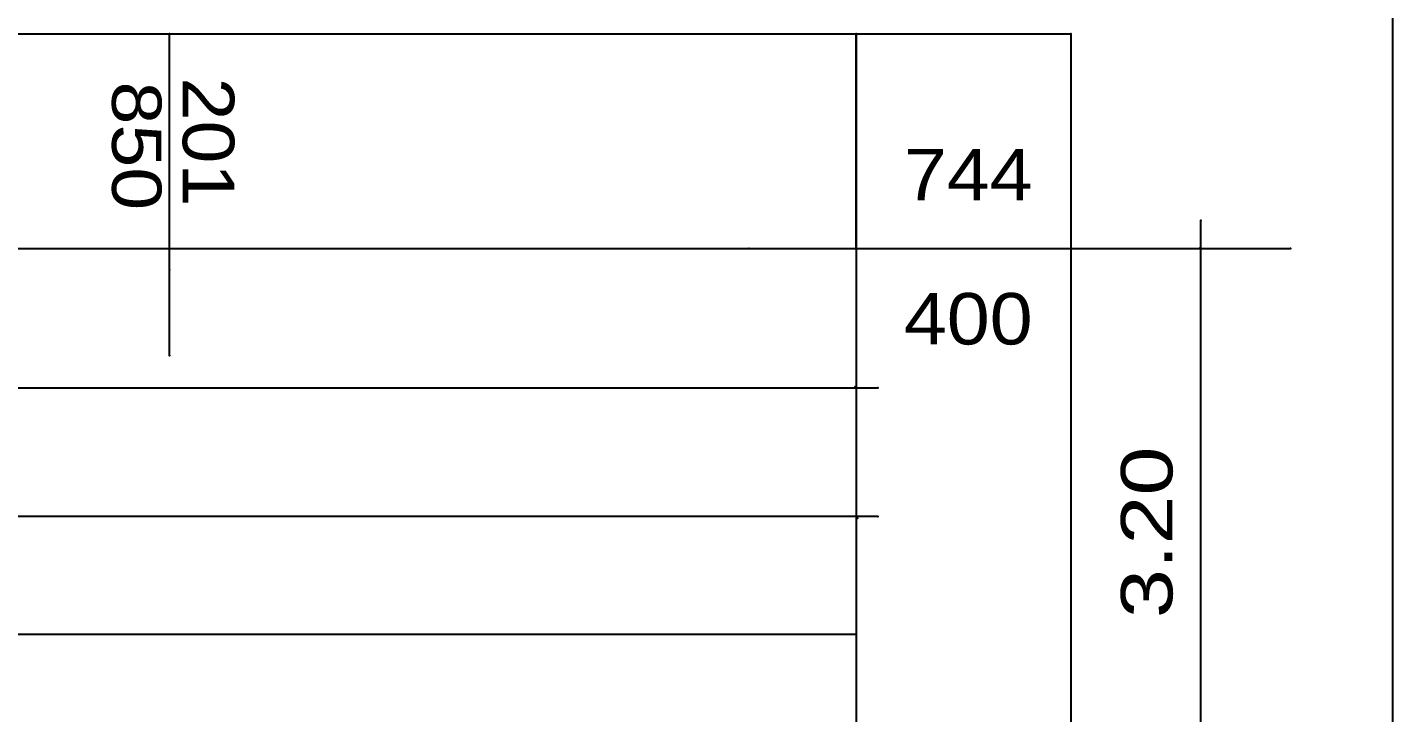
# Model space of a CAD drawing. Header units: feet. Extents: x 201443 to 201886, y 744072 to 744469.
# Drawn here: x 201845.85 to 201885.62, y 744386.47 to 744406.44 of the extents above; entities that cross this region are included whole.
import ezdxf
from ezdxf.enums import TextEntityAlignment as Align

# ---------------------------------------------------------------- set-up
doc = ezdxf.new("R2010")
doc.units = ezdxf.units.FT
doc.header["$LTSCALE"] = 6.25
doc.header["$MEASUREMENT"] = 0
doc.layers.get('0').update_dxf_attribs({"linetype": 'CONTINUOUS'})
doc.styles.get("Standard").update_dxf_attribs({"font": 'HEB.SHX'})

msp = doc.modelspace()

# ---------------------------------------------------------------- linework, layer by layer
for points in [[(201454.375, 744071.875), (201885.625, 744071.875), (201885.625, 744428.125), (201454.375, 744428.125), (201454.375, 744071.875)], [(201463.75, 744406.25), (201876.25, 744406.25), (201876.25, 744093.75), (201463.75, 744093.75), (201463.75, 744406.25)], [(201463.75, 744399.077), (201463.75, 744406.25), (201876.25, 744406.25), (201876.25, 744093.75), (201463.75, 744093.75), (201463.75, 744377.822)], [(201850, 744396.88), (201850, 744399.375), (201850, 744406.25)], [(201850, 744396.875), (201850, 744406.25)], [(201870, 744400), (201870, 744406.25)], [(201870, 744406.25), (201870, 744400)], [(201880.04, 744380.01), (201880.038, 744400.811)], [(201470, 744400), (201870, 744400), (201870, 744100), (201470, 744100), (201470, 744400), (201463.75, 744400)], [(201470, 744400), (201870, 744400), (201870, 744100), (201870, 744093.75)], [(201866.875, 744400), (201876.25, 744400), (201882.65, 744400)], [(201870, 744400), (201876.25, 744400)], [(201782.5, 744395.938), (201870.625, 744395.938)], [(201870.625, 744392.188), (201675.625, 744392.188)], [(201870, 744388.75), (201782.5, 744388.75), (201676.25, 744388.75), (201623.125, 744388.75)]]:
    msp.add_lwpolyline(points)
for p in [(201850, 744406.25), (201850, 744406.25), (201870, 744406.25), (201870, 744406.25), (201876.25, 744406.25), (201876.25, 744406.25), (201880.038, 744400.811), (201866.875, 744400), (201870, 744400), (201870, 744400), (201876.25, 744400), (201876.25, 744400), (201880.02, 744400.02), (201882.65, 744400), (201850, 744399.375), (201850, 744396.88), (201850, 744396.875), (201869.97, 744395.97), (201870.625, 744395.938), (201870.04, 744392.14), (201870.625, 744392.188), (201870, 744388.75)]:
    msp.add_point(p)

# ---------------------------------------------------------------- texts
for s, height, rotation, width, p, p2 in [('201', 1.5, 270, 1.25, (201850.382, 744404.977), (201850.382, 744401.227)), ('850', 1.4375, 270, 1.118012, (201848.323, 744404.863), (201848.323, 744401.113)), ('3.20', 1.5, 90, 1.176471, (201879.21, 744389.226), (201879.21, 744394.226))]:
    msp.add_text(s, height=height, rotation=rotation, dxfattribs=dict(width=width)).set_placement(p, p2, align=Align.FIT)
for s, width, p, p2 in [('744', 0.9375, (201871.387, 744401.4), (201875.137, 744401.4)), ('400', 1.25, (201871.387, 744397.2), (201875.137, 744397.2))]:
    msp.add_text(s, height=1.5, dxfattribs=dict(width=width)).set_placement(p, p2, align=Align.FIT)

doc.saveas('drawing.dxf')
